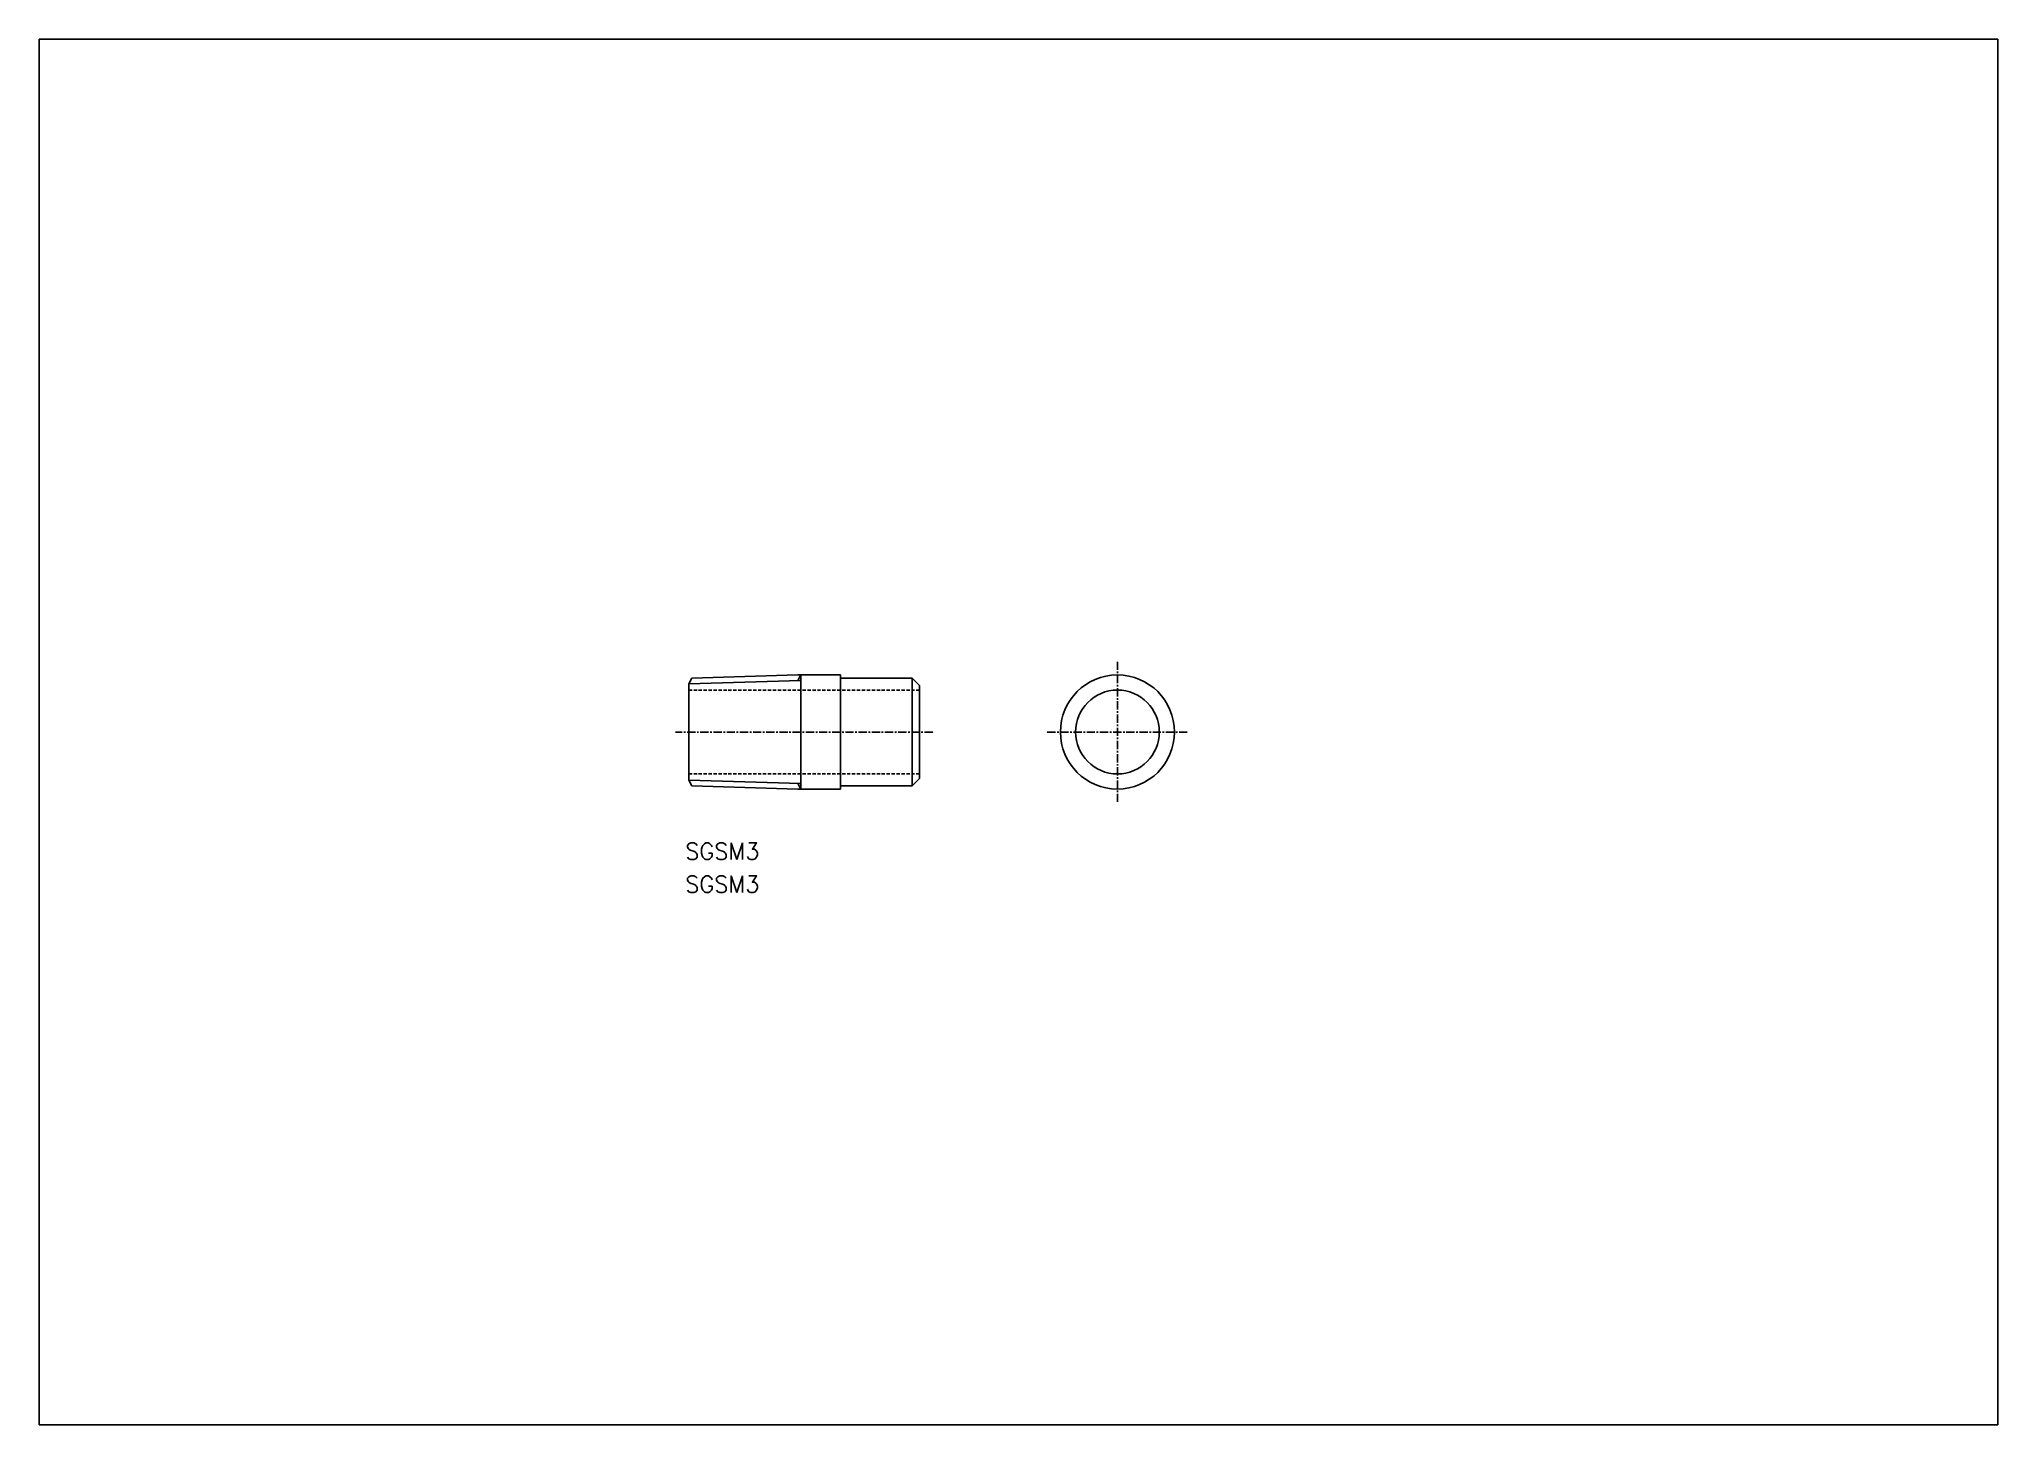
# Model space of a CAD drawing. Extents: x 0 to 297, y 0 to 210.
import ezdxf
from ezdxf.enums import TextEntityAlignment as Align

# ---------------------------------------------------------------- set-up
doc = ezdxf.new("R2010")
doc.units = 0
doc.linetypes.add('CENTER', pattern=[2, 1.25, -0.25, 0.25, -0.25])
doc.linetypes.add('DASHED', pattern=[0.75, 0.5, -0.25])
doc.layers.get('0').update_dxf_attribs({"linetype": 'CONTINUOUS'})
doc.layers.get('DEFPOINTS').update_dxf_attribs({"linetype": 'CONTINUOUS'})
doc.layers.add('CENTER', color=1, linetype='CENTER')
doc.styles.get("Standard").update_dxf_attribs({"font": 'txt.shx', "bigfont": 'extfont.shx'})

msp = doc.modelspace()

# ---------------------------------------------------------------- linework, layer by layer
at = {"color": 7, "linetype": 'CONTINUOUS'}
for p, q in [((98.5, 112.28), (98.95, 113.15)), ((98.95, 113.15), (115.06, 113.65)), ((115.06, 113.65), (121.5, 113.65)), ((115.5, 113.65), (115.5, 96.35)), ((121.5, 113.65), (121.5, 96.35)), ((132.4, 113.15), (121.5, 113.15)), ((132.4, 96.85), (132.4, 113.15)), ((133.5, 112.05), (132.4, 113.15)), ((98.5, 97.72), (98.5, 112.28)), ((98.5, 111.9), (98.5, 98.1)), ((133.5, 97.95), (133.5, 112.05)), ((133.5, 101.54), (133.5, 101.54)), ((98.5, 97.72), (98.95, 96.85)), ((98.95, 96.85), (115.06, 96.35)), ((115.06, 96.35), (121.5, 96.35)), ((132.4, 96.85), (121.5, 96.85)), ((133.5, 97.95), (132.4, 96.85))]:
    msp.add_line(p, q, dxfattribs=at)
at = {"color": 3, "linetype": 'CONTINUOUS'}
for p, q in [((115.05, 112.79), (115.5, 113.65)), ((98.5, 112.28), (115.5, 112.81)), ((98.5, 97.72), (115.5, 97.19)), ((115.05, 97.21), (115.5, 96.35))]:
    msp.add_line(p, q, dxfattribs=at)
at = {"color": 3, "linetype": 'DASHED'}
for p, q in [((98.5, 111.35), (133.5, 111.35)), ((98.5, 98.65), (133.5, 98.65))]:
    msp.add_line(p, q, dxfattribs=at)
at = {"color": 7, "linetype": 'CONTINUOUS'}
for radius in [8.65, 6.35]:
    msp.add_circle((163.5, 105), radius, dxfattribs=at)
at = {"layer": 'CENTER', "color": 1, "linetype": 'CENTER'}
for p, q in [((163.5, 115.65), (163.5, 94.35)), ((135.5, 105), (96.5, 105)), ((152.85, 105), (174.15, 105))]:
    msp.add_line(p, q, dxfattribs=at)
at = {"layer": 'DEFPOINTS', "color": 7, "linetype": 'CONTINUOUS'}
msp.add_lwpolyline([(0, 0), (297, 0), (297, 210), (0, 210)], close=True, dxfattribs=at)

# ---------------------------------------------------------------- texts
at = {"color": 7, "linetype": 'CONTINUOUS'}
for p in [(97.97, 86.93), (97.97, 81.93)]:
    msp.add_text('SGSM3', height=2.5, dxfattribs=at).set_placement(p, align=Align.MIDDLE_LEFT)

doc.saveas('drawing.dxf')
